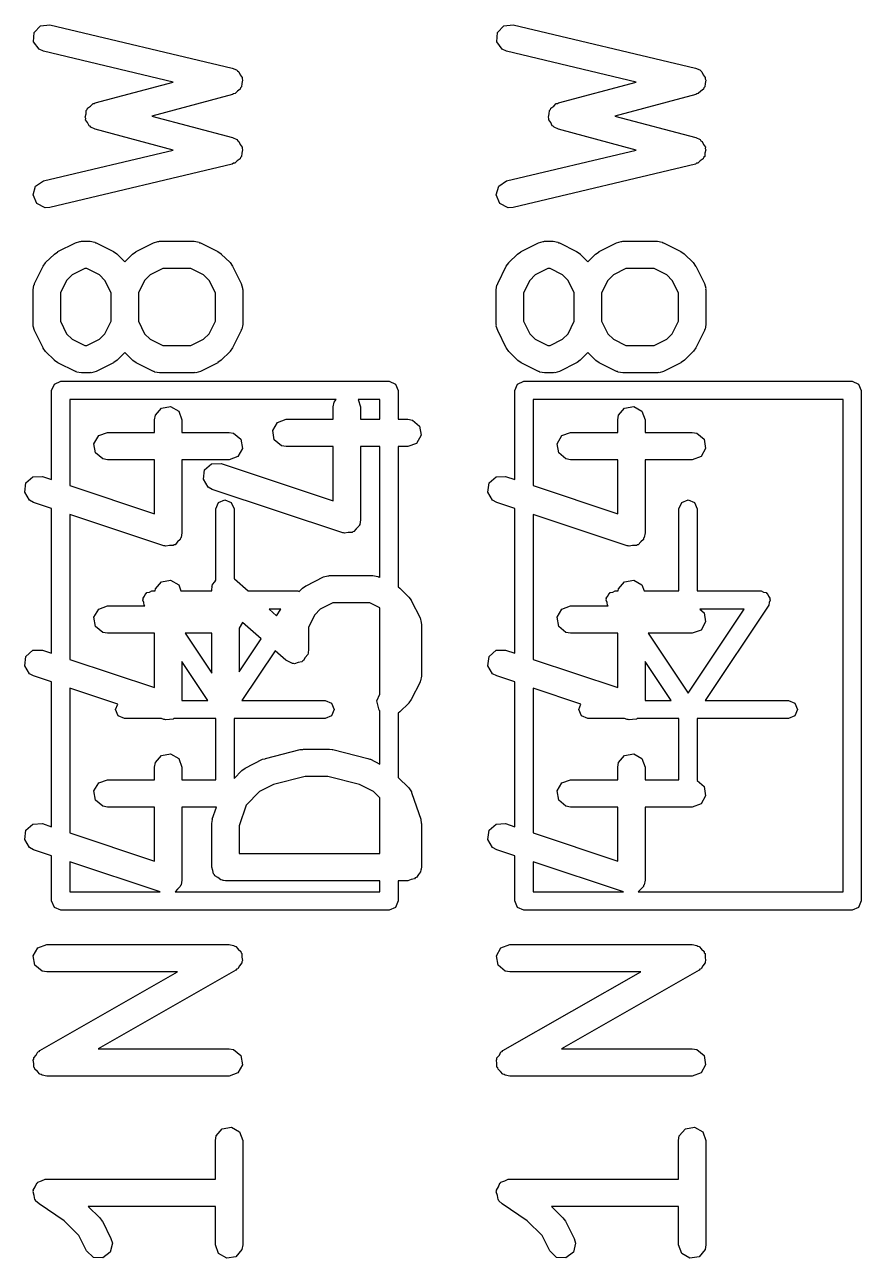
# Model space of a CAD drawing. Extents: x 43 to 269, y -130 to -26.
# Drawn here: x 156.13 to 160.72, y -109.28 to -102.51 of the extents above; entities that cross this region are included whole.
import ezdxf

# ---------------------------------------------------------------- set-up
doc = ezdxf.new("R2010")
doc.units = 0
doc.layers.add('BLACK', color=7, linetype='CONTINUOUS')

msp = doc.modelspace()

# ---------------------------------------------------------------- linework, layer by layer
at = {"layer": 'BLACK', "linetype": 'CONTINUOUS'}
for p, q in [((156.177, -102.606), (156.18, -102.555)), ((156.18, -102.555), (156.215, -102.518)), ((156.215, -102.518), (156.266, -102.512)), ((156.266, -102.512), (157.266, -102.75)), ((158.717, -102.606), (158.72, -102.555)), ((158.72, -102.555), (158.755, -102.518)), ((158.755, -102.518), (158.806, -102.512)), ((158.806, -102.512), (159.806, -102.75)), ((156.207, -102.647), (156.177, -102.606)), ((158.747, -102.647), (158.717, -102.606)), ((156.231, -102.658), (156.207, -102.647)), ((156.942, -102.827), (156.231, -102.658)), ((158.771, -102.658), (158.747, -102.647)), ((159.482, -102.827), (158.771, -102.658)), ((157.266, -102.75), (157.29, -102.76)), ((157.29, -102.76), (157.295, -102.766)), ((157.295, -102.766), (157.302, -102.77)), ((157.302, -102.77), (157.309, -102.787)), ((159.806, -102.75), (159.83, -102.76)), ((159.83, -102.76), (159.835, -102.766)), ((159.835, -102.766), (159.842, -102.77)), ((159.842, -102.77), (159.849, -102.787)), ((156.515, -102.941), (156.942, -102.827)), ((157.309, -102.787), (157.32, -102.801)), ((157.319, -102.834), (157.317, -102.853)), ((157.323, -102.816), (157.319, -102.834)), ((157.32, -102.801), (157.32, -102.809)), ((157.32, -102.809), (157.323, -102.816)), ((159.055, -102.941), (159.482, -102.827)), ((159.849, -102.787), (159.86, -102.801)), ((159.859, -102.834), (159.857, -102.853)), ((159.863, -102.816), (159.859, -102.834)), ((159.86, -102.801), (159.86, -102.809)), ((159.86, -102.809), (159.863, -102.816)), ((157.268, -102.895), (156.825, -103.013)), ((157.274, -102.891), (157.268, -102.895)), ((157.282, -102.89), (157.274, -102.891)), ((157.295, -102.876), (157.282, -102.89)), ((157.31, -102.866), (157.295, -102.876)), ((157.312, -102.858), (157.31, -102.866)), ((157.317, -102.853), (157.312, -102.858)), ((159.808, -102.895), (159.365, -103.013)), ((159.814, -102.891), (159.808, -102.895)), ((159.822, -102.89), (159.814, -102.891)), ((159.835, -102.876), (159.822, -102.89)), ((159.85, -102.866), (159.835, -102.876)), ((159.852, -102.858), (159.85, -102.866)), ((159.857, -102.853), (159.852, -102.858)), ((156.466, -102.982), (156.471, -102.977)), ((156.471, -102.977), (156.473, -102.97)), ((156.473, -102.97), (156.489, -102.959)), ((156.489, -102.959), (156.503, -102.945)), ((156.503, -102.945), (156.509, -102.945)), ((156.509, -102.945), (156.515, -102.941)), ((159.006, -102.982), (159.011, -102.977)), ((159.011, -102.977), (159.013, -102.97)), ((159.013, -102.97), (159.029, -102.959)), ((159.029, -102.959), (159.043, -102.945)), ((159.043, -102.945), (159.049, -102.945)), ((159.049, -102.945), (159.055, -102.941)), ((156.46, -103.02), (156.465, -103.001)), ((156.463, -103.026), (156.46, -103.02)), ((156.462, -103.033), (156.463, -103.026)), ((156.473, -103.049), (156.462, -103.033)), ((156.465, -103.001), (156.466, -102.982)), ((156.825, -103.013), (157.268, -103.131)), ((159, -103.02), (159.005, -103.001)), ((159.003, -103.026), (159, -103.02)), ((159.002, -103.033), (159.003, -103.026)), ((159.013, -103.049), (159.002, -103.033)), ((159.005, -103.001), (159.006, -102.982)), ((159.365, -103.013), (159.808, -103.131)), ((156.481, -103.066), (156.473, -103.049)), ((156.487, -103.069), (156.481, -103.066)), ((156.491, -103.075), (156.487, -103.069)), ((156.515, -103.086), (156.491, -103.075)), ((156.942, -103.2), (156.515, -103.086)), ((159.021, -103.066), (159.013, -103.049)), ((159.027, -103.069), (159.021, -103.066)), ((159.031, -103.075), (159.027, -103.069)), ((159.055, -103.086), (159.031, -103.075)), ((159.482, -103.2), (159.055, -103.086)), ((157.268, -103.131), (157.292, -103.142)), ((157.292, -103.142), (157.296, -103.149)), ((157.296, -103.149), (157.303, -103.152)), ((157.303, -103.152), (157.31, -103.169)), ((157.31, -103.169), (157.321, -103.184)), ((159.808, -103.131), (159.832, -103.142)), ((159.832, -103.142), (159.836, -103.149)), ((159.836, -103.149), (159.843, -103.152)), ((159.843, -103.152), (159.85, -103.169)), ((159.85, -103.169), (159.861, -103.184)), ((156.231, -103.369), (156.942, -103.2)), ((157.309, -103.248), (157.293, -103.259)), ((157.311, -103.241), (157.309, -103.248)), ((157.317, -103.235), (157.311, -103.241)), ((157.318, -103.217), (157.317, -103.235)), ((157.323, -103.199), (157.318, -103.217)), ((157.321, -103.184), (157.32, -103.192)), ((157.32, -103.192), (157.323, -103.199)), ((158.771, -103.369), (159.482, -103.2)), ((159.849, -103.248), (159.833, -103.259)), ((159.851, -103.241), (159.849, -103.248)), ((159.857, -103.235), (159.851, -103.241)), ((159.858, -103.217), (159.857, -103.235)), ((159.863, -103.199), (159.858, -103.217)), ((159.861, -103.184), (159.86, -103.192)), ((159.86, -103.192), (159.863, -103.199)), ((157.266, -103.277), (156.266, -103.515)), ((157.273, -103.272), (157.266, -103.277)), ((157.28, -103.272), (157.273, -103.272)), ((157.293, -103.259), (157.28, -103.272)), ((159.806, -103.277), (158.806, -103.515)), ((159.813, -103.272), (159.806, -103.277)), ((159.82, -103.272), (159.813, -103.272)), ((159.833, -103.259), (159.82, -103.272)), ((156.188, -103.397), (156.231, -103.369)), ((158.728, -103.397), (158.771, -103.369)), ((156.174, -103.446), (156.188, -103.397)), ((156.194, -103.493), (156.174, -103.446)), ((158.714, -103.446), (158.728, -103.397)), ((158.734, -103.493), (158.714, -103.446)), ((156.24, -103.516), (156.194, -103.493)), ((156.266, -103.515), (156.24, -103.516)), ((158.78, -103.516), (158.734, -103.493)), ((158.806, -103.515), (158.78, -103.516)), ((156.31, -103.756), (156.406, -103.708)), ((156.406, -103.708), (156.431, -103.701)), ((156.431, -103.701), (156.435, -103.702)), ((156.435, -103.702), (156.439, -103.7)), ((156.439, -103.7), (156.487, -103.7)), ((156.487, -103.7), (156.512, -103.705)), ((156.512, -103.705), (156.516, -103.708)), ((156.516, -103.708), (156.52, -103.708)), ((156.52, -103.708), (156.615, -103.756)), ((156.739, -103.756), (156.834, -103.708)), ((156.834, -103.708), (156.859, -103.701)), ((156.859, -103.701), (156.863, -103.702)), ((156.863, -103.702), (156.868, -103.7)), ((156.868, -103.7), (157.058, -103.7)), ((157.058, -103.7), (157.084, -103.705)), ((157.084, -103.705), (157.087, -103.708)), ((157.087, -103.708), (157.092, -103.708)), ((157.092, -103.708), (157.187, -103.756)), ((158.85, -103.756), (158.946, -103.708)), ((158.946, -103.708), (158.971, -103.701)), ((158.971, -103.701), (158.975, -103.702)), ((158.975, -103.702), (158.979, -103.7)), ((158.979, -103.7), (159.027, -103.7)), ((159.027, -103.7), (159.052, -103.705)), ((159.052, -103.705), (159.056, -103.708)), ((159.056, -103.708), (159.06, -103.708)), ((159.06, -103.708), (159.155, -103.756)), ((159.279, -103.756), (159.374, -103.708)), ((159.374, -103.708), (159.399, -103.701)), ((159.399, -103.701), (159.403, -103.702)), ((159.403, -103.702), (159.408, -103.7)), ((159.408, -103.7), (159.598, -103.7)), ((159.598, -103.7), (159.624, -103.705)), ((159.624, -103.705), (159.627, -103.708)), ((159.627, -103.708), (159.632, -103.708)), ((159.632, -103.708), (159.727, -103.756)), ((156.243, -103.817), (156.291, -103.77)), ((156.291, -103.77), (156.309, -103.757)), ((156.309, -103.757), (156.31, -103.756)), ((156.615, -103.756), (156.634, -103.769)), ((156.634, -103.769), (156.635, -103.77)), ((156.635, -103.77), (156.677, -103.812)), ((156.677, -103.812), (156.719, -103.77)), ((156.719, -103.77), (156.738, -103.757)), ((156.738, -103.757), (156.739, -103.756)), ((157.187, -103.756), (157.205, -103.769)), ((157.205, -103.769), (157.206, -103.77)), ((157.206, -103.77), (157.254, -103.817)), ((158.783, -103.817), (158.831, -103.77)), ((158.831, -103.77), (158.849, -103.757)), ((158.849, -103.757), (158.85, -103.756)), ((159.155, -103.756), (159.174, -103.769)), ((159.174, -103.769), (159.175, -103.77)), ((159.175, -103.77), (159.217, -103.812)), ((159.217, -103.812), (159.259, -103.77)), ((159.259, -103.77), (159.278, -103.757)), ((159.278, -103.757), (159.279, -103.756)), ((159.727, -103.756), (159.745, -103.769)), ((159.745, -103.769), (159.746, -103.77)), ((159.746, -103.77), (159.794, -103.817)), ((156.182, -103.932), (156.229, -103.837)), ((156.229, -103.837), (156.243, -103.819)), ((156.243, -103.819), (156.243, -103.817)), ((156.457, -103.85), (156.388, -103.884)), ((156.469, -103.85), (156.457, -103.85)), ((156.538, -103.884), (156.469, -103.85)), ((156.885, -103.85), (156.817, -103.884)), ((157.04, -103.85), (156.885, -103.85)), ((157.109, -103.884), (157.04, -103.85)), ((157.254, -103.817), (157.267, -103.836)), ((157.267, -103.836), (157.268, -103.837)), ((157.268, -103.837), (157.316, -103.932)), ((158.722, -103.932), (158.769, -103.837)), ((158.769, -103.837), (158.783, -103.819)), ((158.783, -103.819), (158.783, -103.817)), ((158.997, -103.85), (158.928, -103.884)), ((159.009, -103.85), (158.997, -103.85)), ((159.078, -103.884), (159.009, -103.85)), ((159.425, -103.85), (159.357, -103.884)), ((159.58, -103.85), (159.425, -103.85)), ((159.649, -103.884), (159.58, -103.85)), ((159.794, -103.817), (159.807, -103.836)), ((159.807, -103.836), (159.808, -103.837)), ((159.808, -103.837), (159.856, -103.932)), ((156.358, -103.915), (156.324, -103.983)), ((156.388, -103.884), (156.358, -103.915)), ((156.568, -103.915), (156.538, -103.884)), ((156.602, -103.983), (156.568, -103.915)), ((156.786, -103.915), (156.752, -103.983)), ((156.817, -103.884), (156.786, -103.915)), ((157.139, -103.915), (157.109, -103.884)), ((157.174, -103.983), (157.139, -103.915)), ((158.898, -103.915), (158.864, -103.983)), ((158.928, -103.884), (158.898, -103.915)), ((159.108, -103.915), (159.078, -103.884)), ((159.142, -103.983), (159.108, -103.915)), ((159.326, -103.915), (159.292, -103.983)), ((159.357, -103.884), (159.326, -103.915)), ((159.679, -103.915), (159.649, -103.884)), ((159.714, -103.983), (159.679, -103.915)), ((156.174, -103.966), (156.178, -103.94)), ((156.174, -104.156), (156.174, -103.966)), ((156.178, -103.94), (156.181, -103.937)), ((156.181, -103.937), (156.182, -103.932)), ((156.324, -103.983), (156.324, -104.138)), ((156.602, -104.138), (156.602, -103.983)), ((156.752, -103.983), (156.752, -104.138)), ((157.174, -104.138), (157.174, -103.983)), ((157.316, -103.932), (157.323, -103.957)), ((157.323, -103.957), (157.322, -103.961)), ((157.322, -103.961), (157.324, -103.966)), ((157.324, -103.966), (157.324, -104.156)), ((158.714, -103.966), (158.718, -103.94)), ((158.714, -104.156), (158.714, -103.966)), ((158.718, -103.94), (158.721, -103.937)), ((158.721, -103.937), (158.722, -103.932)), ((158.864, -103.983), (158.864, -104.138)), ((159.142, -104.138), (159.142, -103.983)), ((159.292, -103.983), (159.292, -104.138)), ((159.714, -104.138), (159.714, -103.983)), ((159.856, -103.932), (159.863, -103.957)), ((159.863, -103.957), (159.862, -103.961)), ((159.862, -103.961), (159.864, -103.966)), ((159.864, -103.966), (159.864, -104.156)), ((156.175, -104.16), (156.174, -104.156)), ((156.174, -104.165), (156.175, -104.16)), ((156.182, -104.19), (156.174, -104.165)), ((156.229, -104.285), (156.182, -104.19)), ((156.324, -104.138), (156.358, -104.207)), ((156.568, -104.207), (156.602, -104.138)), ((156.752, -104.138), (156.786, -104.207)), ((157.139, -104.207), (157.174, -104.138)), ((157.316, -104.19), (157.268, -104.285)), ((157.319, -104.182), (157.316, -104.185)), ((157.316, -104.185), (157.316, -104.19)), ((157.324, -104.156), (157.319, -104.182)), ((158.715, -104.16), (158.714, -104.156)), ((158.714, -104.165), (158.715, -104.16)), ((158.722, -104.19), (158.714, -104.165)), ((158.769, -104.285), (158.722, -104.19)), ((158.864, -104.138), (158.898, -104.207)), ((159.108, -104.207), (159.142, -104.138)), ((159.292, -104.138), (159.326, -104.207)), ((159.679, -104.207), (159.714, -104.138)), ((159.856, -104.19), (159.808, -104.285)), ((159.859, -104.182), (159.856, -104.185)), ((159.856, -104.185), (159.856, -104.19)), ((159.864, -104.156), (159.859, -104.182)), ((156.358, -104.207), (156.388, -104.237)), ((156.388, -104.237), (156.457, -104.272)), ((156.469, -104.272), (156.538, -104.237)), ((156.538, -104.237), (156.568, -104.207)), ((156.786, -104.207), (156.817, -104.237)), ((156.817, -104.237), (156.885, -104.272)), ((157.04, -104.272), (157.109, -104.237)), ((157.109, -104.237), (157.139, -104.207)), ((158.898, -104.207), (158.928, -104.237)), ((158.928, -104.237), (158.997, -104.272)), ((159.009, -104.272), (159.078, -104.237)), ((159.078, -104.237), (159.108, -104.207)), ((159.326, -104.207), (159.357, -104.237)), ((159.357, -104.237), (159.425, -104.272)), ((159.58, -104.272), (159.649, -104.237)), ((159.649, -104.237), (159.679, -104.207)), ((156.23, -104.286), (156.229, -104.285)), ((156.243, -104.304), (156.23, -104.286)), ((156.291, -104.352), (156.243, -104.304)), ((156.457, -104.272), (156.469, -104.272)), ((156.677, -104.31), (156.635, -104.352)), ((156.719, -104.352), (156.677, -104.31)), ((156.885, -104.272), (157.04, -104.272)), ((157.254, -104.304), (157.206, -104.352)), ((157.255, -104.303), (157.254, -104.304)), ((157.268, -104.285), (157.255, -104.303)), ((158.77, -104.286), (158.769, -104.285)), ((158.783, -104.304), (158.77, -104.286)), ((158.831, -104.352), (158.783, -104.304)), ((158.997, -104.272), (159.009, -104.272)), ((159.217, -104.31), (159.175, -104.352)), ((159.259, -104.352), (159.217, -104.31)), ((159.425, -104.272), (159.58, -104.272)), ((159.794, -104.304), (159.746, -104.352)), ((159.795, -104.303), (159.794, -104.304)), ((159.808, -104.285), (159.795, -104.303)), ((156.292, -104.353), (156.291, -104.352)), ((156.31, -104.366), (156.292, -104.353)), ((156.406, -104.414), (156.31, -104.366)), ((156.615, -104.366), (156.52, -104.414)), ((156.617, -104.365), (156.615, -104.366)), ((156.635, -104.352), (156.617, -104.365)), ((156.721, -104.353), (156.719, -104.352)), ((156.739, -104.366), (156.721, -104.353)), ((156.834, -104.414), (156.739, -104.366)), ((157.187, -104.366), (157.092, -104.414)), ((157.188, -104.365), (157.187, -104.366)), ((157.206, -104.352), (157.188, -104.365)), ((158.832, -104.353), (158.831, -104.352)), ((158.85, -104.366), (158.832, -104.353)), ((158.946, -104.414), (158.85, -104.366)), ((159.155, -104.366), (159.06, -104.414)), ((159.157, -104.365), (159.155, -104.366)), ((159.175, -104.352), (159.157, -104.365)), ((159.261, -104.353), (159.259, -104.352)), ((159.279, -104.366), (159.261, -104.353)), ((159.374, -104.414), (159.279, -104.366)), ((159.727, -104.366), (159.632, -104.414)), ((159.728, -104.365), (159.727, -104.366)), ((159.746, -104.352), (159.728, -104.365)), ((156.41, -104.414), (156.406, -104.414)), ((156.413, -104.417), (156.41, -104.414)), ((156.439, -104.422), (156.413, -104.417)), ((156.487, -104.422), (156.439, -104.422)), ((156.491, -104.42), (156.487, -104.422)), ((156.495, -104.421), (156.491, -104.42)), ((156.52, -104.414), (156.495, -104.421)), ((156.839, -104.414), (156.834, -104.414)), ((156.842, -104.417), (156.839, -104.414)), ((156.868, -104.422), (156.842, -104.417)), ((157.058, -104.422), (156.868, -104.422)), ((157.062, -104.42), (157.058, -104.422)), ((157.067, -104.421), (157.062, -104.42)), ((157.092, -104.414), (157.067, -104.421)), ((158.95, -104.414), (158.946, -104.414)), ((158.953, -104.417), (158.95, -104.414)), ((158.979, -104.422), (158.953, -104.417)), ((159.027, -104.422), (158.979, -104.422)), ((159.031, -104.42), (159.027, -104.422)), ((159.035, -104.421), (159.031, -104.42)), ((159.06, -104.414), (159.035, -104.421)), ((159.379, -104.414), (159.374, -104.414)), ((159.382, -104.417), (159.379, -104.414)), ((159.408, -104.422), (159.382, -104.417)), ((159.598, -104.422), (159.408, -104.422)), ((159.602, -104.42), (159.598, -104.422)), ((159.607, -104.421), (159.602, -104.42)), ((159.632, -104.414), (159.607, -104.421)), ((156.276, -104.518), (156.291, -104.483)), ((156.276, -105.007), (156.276, -104.518)), ((156.291, -104.483), (156.326, -104.468)), ((156.326, -104.468), (158.126, -104.468)), ((158.126, -104.468), (158.161, -104.483)), ((158.161, -104.483), (158.176, -104.518)), ((158.176, -104.518), (158.176, -104.676)), ((158.816, -104.518), (158.831, -104.483)), ((158.816, -105.007), (158.816, -104.518)), ((158.831, -104.483), (158.866, -104.468)), ((158.866, -104.468), (160.666, -104.468)), ((160.666, -104.468), (160.701, -104.483)), ((160.701, -104.483), (160.716, -104.518)), ((160.716, -104.518), (160.716, -107.318)), ((156.376, -104.568), (156.376, -105.04)), ((157.837, -104.568), (156.376, -104.568)), ((157.82, -104.608), (157.825, -104.583)), ((157.825, -104.583), (157.837, -104.568)), ((157.956, -104.568), (157.97, -104.608)), ((158.076, -104.568), (157.956, -104.568)), ((158.076, -104.676), (158.076, -104.568)), ((158.916, -104.568), (158.916, -105.04)), ((160.616, -104.568), (158.916, -104.568)), ((160.616, -107.268), (160.616, -104.568)), ((156.84, -104.68), (156.845, -104.654)), ((156.845, -104.654), (156.878, -104.615)), ((156.878, -104.615), (156.928, -104.606)), ((156.928, -104.606), (156.973, -104.632)), ((156.973, -104.632), (156.99, -104.68)), ((157.82, -104.676), (157.82, -104.608)), ((157.97, -104.608), (157.97, -104.676)), ((159.38, -104.68), (159.385, -104.654)), ((159.385, -104.654), (159.418, -104.615)), ((159.418, -104.615), (159.468, -104.606)), ((159.468, -104.606), (159.513, -104.632)), ((159.513, -104.632), (159.53, -104.68)), ((156.84, -104.748), (156.84, -104.68)), ((156.99, -104.68), (156.99, -104.748)), ((157.488, -104.738), (157.514, -104.694)), ((157.514, -104.694), (157.562, -104.676)), ((157.562, -104.676), (157.82, -104.676)), ((157.97, -104.676), (158.076, -104.676)), ((158.176, -104.676), (158.229, -104.676)), ((158.229, -104.676), (158.254, -104.681)), ((158.254, -104.681), (158.294, -104.714)), ((158.294, -104.714), (158.302, -104.764)), ((159.38, -104.748), (159.38, -104.68)), ((159.53, -104.68), (159.53, -104.748)), ((156.508, -104.81), (156.534, -104.765)), ((156.534, -104.765), (156.582, -104.748)), ((156.582, -104.748), (156.84, -104.748)), ((156.99, -104.748), (157.249, -104.748)), ((157.249, -104.748), (157.274, -104.752)), ((157.274, -104.752), (157.314, -104.785)), ((157.314, -104.785), (157.322, -104.836)), ((157.497, -104.789), (157.488, -104.738)), ((157.536, -104.822), (157.497, -104.789)), ((158.302, -104.764), (158.277, -104.809)), ((159.048, -104.81), (159.074, -104.765)), ((159.074, -104.765), (159.122, -104.748)), ((159.122, -104.748), (159.38, -104.748)), ((159.53, -104.748), (159.789, -104.748)), ((159.789, -104.748), (159.814, -104.752)), ((159.814, -104.752), (159.854, -104.785)), ((159.854, -104.785), (159.862, -104.836)), ((156.517, -104.86), (156.508, -104.81)), ((156.556, -104.893), (156.517, -104.86)), ((157.322, -104.836), (157.297, -104.88)), ((157.562, -104.826), (157.536, -104.822)), ((157.82, -104.826), (157.562, -104.826)), ((157.82, -105.123), (157.82, -104.826)), ((158.076, -104.826), (157.97, -104.826)), ((157.97, -104.826), (157.97, -105.228)), ((158.076, -105.544), (158.076, -104.826)), ((158.229, -104.826), (158.176, -104.826)), ((158.176, -104.826), (158.176, -105.596)), ((158.277, -104.809), (158.229, -104.826)), ((159.057, -104.86), (159.048, -104.81)), ((159.096, -104.893), (159.057, -104.86)), ((159.862, -104.836), (159.837, -104.88)), ((156.582, -104.898), (156.556, -104.893)), ((156.84, -104.898), (156.582, -104.898)), ((156.84, -105.195), (156.84, -104.898)), ((157.249, -104.898), (156.99, -104.898)), ((156.99, -104.898), (156.99, -105.299)), ((157.115, -104.954), (157.153, -104.92)), ((157.153, -104.92), (157.205, -104.918)), ((157.205, -104.918), (157.82, -105.123)), ((157.297, -104.88), (157.249, -104.898)), ((159.122, -104.898), (159.096, -104.893)), ((159.38, -104.898), (159.122, -104.898)), ((159.38, -105.195), (159.38, -104.898)), ((159.789, -104.898), (159.53, -104.898)), ((159.53, -104.898), (159.53, -105.299)), ((159.837, -104.88), (159.789, -104.898)), ((156.135, -105.025), (156.173, -104.991)), ((156.173, -104.991), (156.225, -104.99)), ((156.225, -104.99), (156.276, -105.007)), ((157.108, -105.004), (157.115, -104.954)), ((157.134, -105.048), (157.108, -105.004)), ((158.675, -105.025), (158.713, -104.991)), ((158.713, -104.991), (158.765, -104.99)), ((158.765, -104.99), (158.816, -105.007)), ((156.128, -105.076), (156.135, -105.025)), ((156.376, -105.04), (156.84, -105.195)), ((157.157, -105.061), (157.134, -105.048)), ((157.872, -105.299), (157.157, -105.061)), ((158.668, -105.076), (158.675, -105.025)), ((158.916, -105.04), (159.38, -105.195)), ((156.154, -105.12), (156.128, -105.076)), ((156.177, -105.132), (156.154, -105.12)), ((156.276, -105.165), (156.177, -105.132)), ((157.176, -105.168), (157.191, -105.133)), ((157.191, -105.133), (157.226, -105.118)), ((157.226, -105.118), (157.261, -105.133)), ((157.261, -105.133), (157.276, -105.168)), ((158.694, -105.12), (158.668, -105.076)), ((158.717, -105.132), (158.694, -105.12)), ((158.816, -105.165), (158.717, -105.132)), ((159.716, -105.168), (159.731, -105.133)), ((159.731, -105.133), (159.766, -105.118)), ((159.766, -105.118), (159.801, -105.133)), ((159.801, -105.133), (159.816, -105.168)), ((156.276, -105.959), (156.276, -105.165)), ((156.892, -105.37), (156.376, -105.198)), ((156.376, -105.198), (156.376, -105.993)), ((157.176, -105.559), (157.176, -105.168)), ((157.276, -105.168), (157.276, -105.551)), ((158.816, -105.959), (158.816, -105.165)), ((159.432, -105.37), (158.916, -105.198)), ((158.916, -105.198), (158.916, -105.993)), ((159.716, -105.618), (159.716, -105.168)), ((159.816, -105.168), (159.816, -105.618)), ((157.946, -105.277), (157.933, -105.292)), ((157.961, -105.263), (157.946, -105.277)), ((157.962, -105.258), (157.961, -105.263)), ((157.966, -105.253), (157.962, -105.258)), ((157.97, -105.228), (157.966, -105.253)), ((156.981, -105.335), (156.966, -105.348)), ((156.982, -105.329), (156.981, -105.335)), ((156.986, -105.325), (156.982, -105.329)), ((156.99, -105.299), (156.986, -105.325)), ((157.877, -105.299), (157.872, -105.299)), ((157.882, -105.301), (157.877, -105.299)), ((157.902, -105.298), (157.882, -105.301)), ((157.923, -105.297), (157.902, -105.298)), ((157.927, -105.293), (157.923, -105.297)), ((157.933, -105.292), (157.927, -105.293)), ((159.521, -105.335), (159.506, -105.348)), ((159.522, -105.329), (159.521, -105.335)), ((159.526, -105.325), (159.522, -105.329)), ((159.53, -105.299), (159.526, -105.325)), ((156.897, -105.37), (156.892, -105.37)), ((156.902, -105.373), (156.897, -105.37)), ((156.922, -105.369), (156.902, -105.373)), ((156.943, -105.369), (156.922, -105.369)), ((156.947, -105.365), (156.943, -105.369)), ((156.953, -105.364), (156.947, -105.365)), ((156.966, -105.348), (156.953, -105.364)), ((159.437, -105.37), (159.432, -105.37)), ((159.442, -105.373), (159.437, -105.37)), ((159.462, -105.369), (159.442, -105.373)), ((159.483, -105.369), (159.462, -105.369)), ((159.487, -105.365), (159.483, -105.369)), ((159.493, -105.364), (159.487, -105.365)), ((159.506, -105.348), (159.493, -105.364)), ((157.671, -105.589), (157.767, -105.541)), ((157.767, -105.541), (157.791, -105.534)), ((157.791, -105.534), (157.796, -105.535)), ((157.796, -105.535), (157.8, -105.533)), ((157.8, -105.533), (158.038, -105.533)), ((158.038, -105.533), (158.064, -105.538)), ((158.064, -105.538), (158.067, -105.541)), ((158.067, -105.541), (158.072, -105.541)), ((158.072, -105.541), (158.076, -105.544)), ((156.843, -105.618), (156.845, -105.607)), ((156.845, -105.607), (156.878, -105.567)), ((156.878, -105.567), (156.928, -105.558)), ((156.928, -105.558), (156.973, -105.584)), ((156.973, -105.584), (156.985, -105.618)), ((157.154, -105.608), (157.156, -105.597)), ((157.154, -105.618), (157.154, -105.608)), ((157.155, -105.594), (157.157, -105.591)), ((157.156, -105.597), (157.155, -105.594)), ((157.157, -105.591), (157.158, -105.583)), ((157.158, -105.583), (157.171, -105.567)), ((157.171, -105.567), (157.176, -105.559)), ((157.276, -105.551), (157.278, -105.552)), ((157.278, -105.552), (157.353, -105.618)), ((157.634, -105.621), (157.652, -105.603)), ((157.652, -105.603), (157.67, -105.59)), ((157.67, -105.59), (157.671, -105.589)), ((158.176, -105.596), (158.185, -105.602)), ((158.185, -105.602), (158.186, -105.603)), ((158.186, -105.603), (158.234, -105.651)), ((159.383, -105.618), (159.385, -105.607)), ((159.385, -105.607), (159.418, -105.567)), ((159.418, -105.567), (159.468, -105.558)), ((159.468, -105.558), (159.513, -105.584)), ((159.513, -105.584), (159.525, -105.618)), ((156.776, -105.668), (156.778, -105.663)), ((156.782, -105.681), (156.776, -105.668)), ((156.777, -105.658), (156.785, -105.646)), ((156.778, -105.663), (156.777, -105.658)), ((156.784, -105.696), (156.782, -105.681)), ((156.785, -105.646), (156.791, -105.633)), ((156.791, -105.633), (156.795, -105.631)), ((156.795, -105.631), (156.798, -105.626)), ((156.798, -105.626), (156.813, -105.624)), ((156.813, -105.624), (156.826, -105.618)), ((156.826, -105.618), (156.843, -105.618)), ((156.985, -105.618), (157.154, -105.618)), ((157.353, -105.618), (157.626, -105.618)), ((157.626, -105.618), (157.634, -105.621)), ((157.818, -105.683), (157.749, -105.718)), ((158.02, -105.683), (157.818, -105.683)), ((158.076, -105.711), (158.02, -105.683)), ((158.234, -105.651), (158.247, -105.669)), ((158.247, -105.669), (158.248, -105.67)), ((158.248, -105.67), (158.296, -105.765)), ((159.316, -105.668), (159.318, -105.663)), ((159.322, -105.681), (159.316, -105.668)), ((159.317, -105.658), (159.325, -105.646)), ((159.318, -105.663), (159.317, -105.658)), ((159.324, -105.696), (159.322, -105.681)), ((159.325, -105.646), (159.331, -105.633)), ((159.331, -105.633), (159.335, -105.631)), ((159.335, -105.631), (159.338, -105.626)), ((159.338, -105.626), (159.353, -105.624)), ((159.353, -105.624), (159.366, -105.618)), ((159.366, -105.618), (159.383, -105.618)), ((159.525, -105.618), (159.716, -105.618)), ((159.816, -105.618), (160.166, -105.618)), ((160.166, -105.618), (160.179, -105.624)), ((160.179, -105.624), (160.194, -105.626)), ((160.194, -105.626), (160.197, -105.631)), ((160.197, -105.631), (160.201, -105.633)), ((160.201, -105.633), (160.207, -105.646)), ((160.207, -105.646), (160.215, -105.658)), ((160.21, -105.681), (160.208, -105.696)), ((160.216, -105.668), (160.21, -105.681)), ((160.215, -105.658), (160.214, -105.663)), ((160.214, -105.663), (160.216, -105.668)), ((156.508, -105.762), (156.534, -105.718)), ((156.534, -105.718), (156.582, -105.7)), ((156.582, -105.7), (156.787, -105.7)), ((156.787, -105.7), (156.784, -105.696)), ((157.468, -105.718), (157.509, -105.754)), ((157.533, -105.718), (157.468, -105.718)), ((157.509, -105.754), (157.533, -105.718)), ((157.719, -105.748), (157.685, -105.817)), ((157.749, -105.718), (157.719, -105.748)), ((158.076, -106.184), (158.076, -105.711)), ((159.048, -105.762), (159.074, -105.718)), ((159.074, -105.718), (159.122, -105.7)), ((159.122, -105.7), (159.327, -105.7)), ((159.327, -105.7), (159.324, -105.696)), ((159.766, -106.178), (160.073, -105.718)), ((159.83, -105.718), (159.854, -105.738)), ((160.073, -105.718), (159.83, -105.718)), ((159.854, -105.738), (159.862, -105.788)), ((160.208, -105.696), (159.859, -106.218)), ((156.517, -105.813), (156.508, -105.762)), ((156.556, -105.846), (156.517, -105.813)), ((157.322, -105.79), (157.304, -105.821)), ((157.425, -105.88), (157.322, -105.79)), ((157.685, -105.817), (157.685, -105.942)), ((158.296, -105.765), (158.303, -105.79)), ((158.303, -105.79), (158.302, -105.795)), ((158.302, -105.795), (158.304, -105.799)), ((158.304, -105.799), (158.304, -106.085)), ((159.057, -105.813), (159.048, -105.762)), ((159.096, -105.846), (159.057, -105.813)), ((159.862, -105.788), (159.837, -105.833)), ((156.582, -105.85), (156.556, -105.846)), ((156.84, -105.85), (156.582, -105.85)), ((156.84, -106.147), (156.84, -105.85)), ((157.008, -105.85), (157.154, -106.069)), ((157.154, -105.85), (157.008, -105.85)), ((157.154, -106.069), (157.154, -105.85)), ((157.304, -105.821), (157.304, -106.061)), ((157.304, -106.061), (157.425, -105.88)), ((159.122, -105.85), (159.096, -105.846)), ((159.38, -105.85), (159.122, -105.85)), ((159.38, -106.147), (159.38, -105.85)), ((159.789, -105.85), (159.548, -105.85)), ((159.548, -105.85), (159.766, -106.178)), ((159.837, -105.833), (159.789, -105.85)), ((156.135, -105.978), (156.173, -105.943)), ((156.173, -105.943), (156.225, -105.942)), ((156.225, -105.942), (156.276, -105.959)), ((157.501, -105.946), (157.319, -106.218)), ((157.56, -105.998), (157.501, -105.946)), ((157.685, -105.942), (157.683, -105.953)), ((157.683, -105.953), (157.683, -105.956)), ((158.675, -105.978), (158.713, -105.943)), ((158.713, -105.943), (158.765, -105.942)), ((158.765, -105.942), (158.816, -105.959)), ((156.128, -106.028), (156.135, -105.978)), ((156.376, -105.993), (156.84, -106.147)), ((157.133, -106.218), (156.99, -106.005)), ((156.99, -106.005), (156.99, -106.218)), ((157.579, -106.006), (157.56, -105.998)), ((157.597, -106.016), (157.579, -106.006)), ((157.602, -106.015), (157.597, -106.016)), ((157.608, -106.017), (157.602, -106.015)), ((157.627, -106.01), (157.608, -106.017)), ((157.647, -106.007), (157.627, -106.01)), ((157.651, -106.002), (157.647, -106.007)), ((157.657, -106), (157.651, -106.002)), ((157.667, -105.983), (157.657, -106)), ((157.68, -105.967), (157.667, -105.983)), ((157.682, -105.959), (157.68, -105.967)), ((157.683, -105.956), (157.682, -105.959)), ((158.668, -106.028), (158.675, -105.978)), ((158.916, -105.993), (159.38, -106.147)), ((159.673, -106.218), (159.53, -106.005)), ((159.53, -106.005), (159.53, -106.218)), ((156.154, -106.072), (156.128, -106.028)), ((156.177, -106.084), (156.154, -106.072)), ((156.276, -106.117), (156.177, -106.084)), ((158.304, -106.085), (158.299, -106.11)), ((158.694, -106.072), (158.668, -106.028)), ((158.717, -106.084), (158.694, -106.072)), ((158.816, -106.117), (158.717, -106.084)), ((156.276, -106.912), (156.276, -106.117)), ((156.638, -106.238), (156.376, -106.151)), ((156.376, -106.151), (156.376, -106.945)), ((158.296, -106.118), (158.248, -106.213)), ((158.299, -106.11), (158.296, -106.114)), ((158.296, -106.114), (158.296, -106.118)), ((158.816, -106.912), (158.816, -106.117)), ((159.178, -106.238), (158.916, -106.151)), ((158.916, -106.151), (158.916, -106.945)), ((156.99, -106.218), (157.133, -106.218)), ((157.319, -106.218), (157.776, -106.218)), ((157.776, -106.218), (157.811, -106.233)), ((158.059, -106.221), (158.076, -106.184)), ((158.072, -106.271), (158.059, -106.221)), ((158.248, -106.213), (158.235, -106.231)), ((159.53, -106.218), (159.673, -106.218)), ((159.859, -106.218), (160.316, -106.218)), ((160.316, -106.218), (160.351, -106.233)), ((156.626, -106.268), (156.638, -106.238)), ((156.641, -106.303), (156.626, -106.268)), ((157.811, -106.233), (157.826, -106.268)), ((157.826, -106.268), (157.811, -106.303)), ((158.076, -106.273), (158.072, -106.271)), ((158.076, -106.567), (158.076, -106.273)), ((158.186, -106.281), (158.176, -106.288)), ((158.176, -106.288), (158.176, -106.64)), ((158.234, -106.233), (158.186, -106.281)), ((158.235, -106.231), (158.234, -106.233)), ((159.166, -106.268), (159.178, -106.238)), ((159.181, -106.303), (159.166, -106.268)), ((160.351, -106.233), (160.366, -106.268)), ((160.366, -106.268), (160.351, -106.303)), ((156.676, -106.318), (156.641, -106.303)), ((156.878, -106.318), (156.676, -106.318)), ((156.892, -106.322), (156.878, -106.318)), ((156.897, -106.322), (156.892, -106.322)), ((156.902, -106.325), (156.897, -106.322)), ((156.922, -106.322), (156.902, -106.325)), ((156.943, -106.321), (156.922, -106.322)), ((156.946, -106.318), (156.943, -106.321)), ((157.176, -106.318), (156.946, -106.318)), ((157.176, -106.653), (157.176, -106.318)), ((157.776, -106.318), (157.276, -106.318)), ((157.276, -106.318), (157.276, -106.646)), ((157.811, -106.303), (157.776, -106.318)), ((159.216, -106.318), (159.181, -106.303)), ((159.418, -106.318), (159.216, -106.318)), ((159.432, -106.322), (159.418, -106.318)), ((159.437, -106.322), (159.432, -106.322)), ((159.442, -106.325), (159.437, -106.322)), ((159.462, -106.322), (159.442, -106.325)), ((159.483, -106.321), (159.462, -106.322)), ((159.486, -106.318), (159.483, -106.321)), ((159.716, -106.318), (159.486, -106.318)), ((159.716, -106.653), (159.716, -106.318)), ((160.316, -106.318), (159.816, -106.318)), ((159.816, -106.318), (159.816, -106.658)), ((160.351, -106.303), (160.316, -106.318)), ((157.449, -106.536), (157.639, -106.488)), ((157.639, -106.488), (157.654, -106.487)), ((157.654, -106.487), (157.657, -106.486)), ((157.657, -106.486), (157.8, -106.486)), ((157.8, -106.486), (157.815, -106.488)), ((157.815, -106.488), (157.818, -106.488)), ((157.818, -106.488), (158.009, -106.536)), ((156.84, -106.585), (156.845, -106.559)), ((156.845, -106.559), (156.878, -106.52)), ((156.878, -106.52), (156.928, -106.511)), ((156.928, -106.511), (156.973, -106.536)), ((156.973, -106.536), (156.99, -106.585)), ((157.338, -106.589), (157.433, -106.541)), ((157.433, -106.541), (157.446, -106.538)), ((157.446, -106.538), (157.449, -106.536)), ((158.009, -106.536), (158.021, -106.541)), ((158.021, -106.541), (158.024, -106.541)), ((158.024, -106.541), (158.076, -106.567)), ((159.38, -106.585), (159.385, -106.559)), ((159.385, -106.559), (159.418, -106.52)), ((159.418, -106.52), (159.468, -106.511)), ((159.468, -106.511), (159.513, -106.536)), ((159.513, -106.536), (159.53, -106.585)), ((156.84, -106.653), (156.84, -106.585)), ((156.99, -106.585), (156.99, -106.653)), ((157.276, -106.646), (157.318, -106.603)), ((157.318, -106.603), (157.337, -106.59)), ((157.337, -106.59), (157.338, -106.589)), ((159.38, -106.653), (159.38, -106.585)), ((159.53, -106.585), (159.53, -106.653)), ((156.508, -106.714), (156.534, -106.67)), ((156.534, -106.67), (156.582, -106.653)), ((156.582, -106.653), (156.84, -106.653)), ((156.99, -106.653), (157.176, -106.653)), ((157.493, -106.679), (157.416, -106.718)), ((157.666, -106.636), (157.493, -106.679)), ((157.791, -106.636), (157.666, -106.636)), ((157.964, -106.679), (157.791, -106.636)), ((158.041, -106.718), (157.964, -106.679)), ((158.176, -106.64), (158.234, -106.698)), ((158.234, -106.698), (158.249, -106.72)), ((159.048, -106.714), (159.074, -106.67)), ((159.074, -106.67), (159.122, -106.653)), ((159.122, -106.653), (159.38, -106.653)), ((159.53, -106.653), (159.716, -106.653)), ((159.816, -106.658), (159.854, -106.69)), ((159.854, -106.69), (159.862, -106.741)), ((156.517, -106.765), (156.508, -106.714)), ((156.556, -106.798), (156.517, -106.765)), ((157.416, -106.718), (157.342, -106.792)), ((158.076, -106.752), (158.041, -106.718)), ((158.076, -107.057), (158.076, -106.752)), ((158.249, -106.72), (158.249, -106.724)), ((158.249, -106.724), (158.252, -106.728)), ((158.252, -106.728), (158.3, -106.87)), ((159.057, -106.765), (159.048, -106.714)), ((159.096, -106.798), (159.057, -106.765)), ((159.862, -106.741), (159.837, -106.785)), ((156.582, -106.803), (156.556, -106.798)), ((156.84, -106.803), (156.582, -106.803)), ((156.84, -107.1), (156.84, -106.803)), ((156.99, -106.803), (156.99, -107.204)), ((157.18, -106.803), (156.99, -106.803)), ((157.157, -106.87), (157.18, -106.803)), ((157.342, -106.792), (157.304, -106.906)), ((159.122, -106.803), (159.096, -106.798)), ((159.38, -106.803), (159.122, -106.803)), ((159.38, -107.1), (159.38, -106.803)), ((159.789, -106.803), (159.53, -106.803)), ((159.53, -106.803), (159.53, -107.204)), ((159.837, -106.785), (159.789, -106.803)), ((156.135, -106.93), (156.173, -106.896)), ((156.173, -106.896), (156.225, -106.894)), ((156.225, -106.894), (156.276, -106.912)), ((157.154, -106.894), (157.158, -106.872)), ((157.154, -107.132), (157.154, -106.894)), ((157.158, -106.872), (157.157, -106.87)), ((158.3, -106.87), (158.303, -106.893)), ((158.303, -106.893), (158.304, -106.894)), ((158.304, -106.894), (158.304, -107.132)), ((158.675, -106.93), (158.713, -106.896)), ((158.713, -106.896), (158.765, -106.894)), ((158.765, -106.894), (158.816, -106.912)), ((156.128, -106.981), (156.135, -106.93)), ((156.376, -106.945), (156.84, -107.1)), ((157.304, -106.906), (157.304, -107.057)), ((158.668, -106.981), (158.675, -106.93)), ((158.916, -106.945), (159.38, -107.1)), ((156.154, -107.024), (156.128, -106.981)), ((156.177, -107.037), (156.154, -107.024)), ((156.276, -107.07), (156.177, -107.037)), ((158.694, -107.024), (158.668, -106.981)), ((158.717, -107.037), (158.694, -107.024)), ((158.816, -107.07), (158.717, -107.037)), ((156.276, -107.318), (156.276, -107.07)), ((156.871, -107.268), (156.376, -107.103)), ((156.376, -107.103), (156.376, -107.268)), ((157.304, -107.057), (158.076, -107.057)), ((158.816, -107.318), (158.816, -107.07)), ((159.411, -107.268), (158.916, -107.103)), ((158.916, -107.103), (158.916, -107.268)), ((157.16, -107.151), (157.154, -107.132)), ((157.164, -107.17), (157.16, -107.151)), ((157.169, -107.174), (157.164, -107.17)), ((158.287, -107.173), (158.277, -107.19)), ((158.299, -107.158), (158.287, -107.173)), ((158.301, -107.148), (158.299, -107.158)), ((158.302, -107.145), (158.301, -107.148)), ((158.304, -107.132), (158.302, -107.142)), ((158.302, -107.142), (158.302, -107.145)), ((156.981, -107.239), (156.966, -107.253)), ((156.982, -107.234), (156.981, -107.239)), ((156.986, -107.229), (156.982, -107.234)), ((156.99, -107.204), (156.986, -107.229)), ((157.171, -107.18), (157.169, -107.174)), ((157.188, -107.19), (157.171, -107.18)), ((157.203, -107.203), (157.188, -107.19)), ((157.213, -107.204), (157.203, -107.203)), ((157.216, -107.206), (157.213, -107.204)), ((157.219, -107.206), (157.216, -107.206)), ((157.229, -107.207), (157.219, -107.206)), ((158.076, -107.207), (157.229, -107.207)), ((158.076, -107.268), (158.076, -107.207)), ((158.229, -107.207), (158.176, -107.207)), ((158.176, -107.207), (158.176, -107.318)), ((158.247, -107.201), (158.229, -107.207)), ((158.266, -107.197), (158.247, -107.201)), ((158.27, -107.192), (158.266, -107.197)), ((158.277, -107.19), (158.27, -107.192)), ((159.521, -107.239), (159.506, -107.253)), ((159.522, -107.234), (159.521, -107.239)), ((159.526, -107.229), (159.522, -107.234)), ((159.53, -107.204), (159.526, -107.229)), ((156.376, -107.268), (156.871, -107.268)), ((156.966, -107.253), (156.953, -107.268)), ((156.953, -107.268), (158.076, -107.268)), ((158.916, -107.268), (159.411, -107.268)), ((159.506, -107.253), (159.493, -107.268)), ((159.493, -107.268), (160.616, -107.268)), ((156.291, -107.353), (156.276, -107.318)), ((156.326, -107.368), (156.291, -107.353)), ((158.126, -107.368), (156.326, -107.368)), ((158.161, -107.353), (158.126, -107.368)), ((158.176, -107.318), (158.161, -107.353)), ((158.831, -107.353), (158.816, -107.318)), ((158.866, -107.368), (158.831, -107.353)), ((160.666, -107.368), (158.866, -107.368)), ((160.701, -107.353), (160.666, -107.368)), ((160.716, -107.318), (160.701, -107.353)), ((156.175, -107.619), (156.2, -107.575)), ((156.2, -107.575), (156.249, -107.557)), ((156.249, -107.557), (157.249, -107.557)), ((157.249, -107.557), (157.274, -107.562)), ((157.274, -107.562), (157.28, -107.566)), ((157.28, -107.566), (157.286, -107.568)), ((157.286, -107.568), (157.299, -107.582)), ((158.715, -107.619), (158.74, -107.575)), ((158.74, -107.575), (158.789, -107.557)), ((158.789, -107.557), (159.789, -107.557)), ((159.789, -107.557), (159.814, -107.562)), ((159.814, -107.562), (159.82, -107.566)), ((159.82, -107.566), (159.826, -107.568)), ((159.826, -107.568), (159.839, -107.582)), ((156.184, -107.67), (156.175, -107.619)), ((157.299, -107.582), (157.314, -107.595)), ((157.314, -107.595), (157.315, -107.602)), ((157.315, -107.602), (157.319, -107.607)), ((157.319, -107.607), (157.319, -107.626)), ((157.319, -107.626), (157.322, -107.645)), ((157.322, -107.645), (157.319, -107.651)), ((158.724, -107.67), (158.715, -107.619)), ((159.839, -107.582), (159.854, -107.595)), ((159.854, -107.595), (159.855, -107.602)), ((159.855, -107.602), (159.859, -107.607)), ((159.859, -107.607), (159.859, -107.626)), ((159.859, -107.626), (159.862, -107.645)), ((159.862, -107.645), (159.859, -107.651)), ((156.223, -107.703), (156.184, -107.67)), ((156.211, -108.139), (156.966, -107.707)), ((156.249, -107.707), (156.223, -107.703)), ((156.966, -107.707), (156.249, -107.707)), ((157.286, -107.697), (156.531, -108.129)), ((157.29, -107.692), (157.286, -107.697)), ((157.297, -107.69), (157.29, -107.692)), ((157.306, -107.673), (157.297, -107.69)), ((157.319, -107.658), (157.306, -107.673)), ((157.319, -107.651), (157.319, -107.658)), ((158.763, -107.703), (158.724, -107.67)), ((158.751, -108.139), (159.506, -107.707)), ((158.789, -107.707), (158.763, -107.703)), ((159.506, -107.707), (158.789, -107.707)), ((159.826, -107.697), (159.071, -108.129)), ((159.83, -107.692), (159.826, -107.697)), ((159.837, -107.69), (159.83, -107.692)), ((159.846, -107.673), (159.837, -107.69)), ((159.859, -107.658), (159.846, -107.673)), ((159.859, -107.651), (159.859, -107.658)), ((156.175, -108.191), (156.178, -108.185)), ((156.178, -108.178), (156.191, -108.163)), ((156.178, -108.185), (156.178, -108.178)), ((156.191, -108.163), (156.2, -108.146)), ((156.2, -108.146), (156.207, -108.144)), ((156.207, -108.144), (156.211, -108.139)), ((156.531, -108.129), (157.249, -108.129)), ((157.249, -108.129), (157.274, -108.133)), ((157.274, -108.133), (157.314, -108.166)), ((157.314, -108.166), (157.322, -108.217)), ((158.715, -108.191), (158.718, -108.185)), ((158.718, -108.178), (158.731, -108.163)), ((158.718, -108.185), (158.718, -108.178)), ((158.731, -108.163), (158.74, -108.146)), ((158.74, -108.146), (158.747, -108.144)), ((158.747, -108.144), (158.751, -108.139)), ((159.071, -108.129), (159.789, -108.129)), ((159.789, -108.129), (159.814, -108.133)), ((159.814, -108.133), (159.854, -108.166)), ((159.854, -108.166), (159.862, -108.217)), ((156.178, -108.21), (156.175, -108.191)), ((156.178, -108.229), (156.178, -108.21)), ((156.182, -108.234), (156.178, -108.229)), ((156.184, -108.241), (156.182, -108.234)), ((156.198, -108.254), (156.184, -108.241)), ((156.211, -108.268), (156.198, -108.254)), ((157.322, -108.217), (157.297, -108.261)), ((158.718, -108.21), (158.715, -108.191)), ((158.718, -108.229), (158.718, -108.21)), ((158.722, -108.234), (158.718, -108.229)), ((158.724, -108.241), (158.722, -108.234)), ((158.738, -108.254), (158.724, -108.241)), ((158.751, -108.268), (158.738, -108.254)), ((159.862, -108.217), (159.837, -108.261)), ((156.218, -108.27), (156.211, -108.268)), ((156.223, -108.274), (156.218, -108.27)), ((156.249, -108.279), (156.223, -108.274)), ((157.249, -108.279), (156.249, -108.279)), ((157.297, -108.261), (157.249, -108.279)), ((158.758, -108.27), (158.751, -108.268)), ((158.763, -108.274), (158.758, -108.27)), ((158.789, -108.279), (158.763, -108.274)), ((159.789, -108.279), (158.789, -108.279)), ((159.837, -108.261), (159.789, -108.279)), ((157.178, -108.607), (157.211, -108.567)), ((157.211, -108.567), (157.262, -108.558)), ((157.262, -108.558), (157.306, -108.584)), ((157.306, -108.584), (157.324, -108.632)), ((159.718, -108.607), (159.751, -108.567)), ((159.751, -108.567), (159.802, -108.558)), ((159.802, -108.558), (159.846, -108.584)), ((159.846, -108.584), (159.864, -108.632)), ((157.174, -108.632), (157.178, -108.607)), ((157.174, -108.843), (157.174, -108.632)), ((157.324, -108.632), (157.324, -109.204)), ((159.714, -108.632), (159.718, -108.607)), ((159.714, -108.843), (159.714, -108.632)), ((159.864, -108.632), (159.864, -109.204)), ((156.194, -108.866), (156.198, -108.864)), ((156.198, -108.864), (156.2, -108.861)), ((156.2, -108.861), (156.221, -108.853)), ((156.221, -108.853), (156.24, -108.843)), ((156.24, -108.843), (156.245, -108.844)), ((156.245, -108.844), (156.249, -108.843)), ((156.249, -108.843), (157.174, -108.843)), ((158.734, -108.866), (158.738, -108.864)), ((158.738, -108.864), (158.74, -108.861)), ((158.74, -108.861), (158.761, -108.853)), ((158.761, -108.853), (158.78, -108.843)), ((158.78, -108.843), (158.785, -108.844)), ((158.785, -108.844), (158.789, -108.843)), ((158.789, -108.843), (159.714, -108.843)), ((156.174, -108.913), (156.176, -108.909)), ((156.18, -108.934), (156.174, -108.913)), ((156.175, -108.905), (156.186, -108.886)), ((156.176, -108.909), (156.175, -108.905)), ((156.186, -108.886), (156.194, -108.866)), ((158.714, -108.913), (158.716, -108.909)), ((158.72, -108.934), (158.714, -108.913)), ((158.715, -108.905), (158.726, -108.886)), ((158.716, -108.909), (158.715, -108.905)), ((158.726, -108.886), (158.734, -108.866)), ((156.184, -108.955), (156.18, -108.934)), ((156.187, -108.958), (156.184, -108.955)), ((156.188, -108.962), (156.187, -108.958)), ((156.207, -108.98), (156.188, -108.962)), ((156.344, -109.072), (156.207, -108.98)), ((157.174, -108.993), (156.477, -108.993)), ((156.477, -108.993), (156.54, -109.055)), ((157.174, -109.204), (157.174, -108.993)), ((158.724, -108.955), (158.72, -108.934)), ((158.727, -108.958), (158.724, -108.955)), ((158.728, -108.962), (158.727, -108.958)), ((158.747, -108.98), (158.728, -108.962)), ((158.884, -109.072), (158.747, -108.98)), ((159.714, -108.993), (159.017, -108.993)), ((159.017, -108.993), (159.08, -109.055)), ((159.714, -109.204), (159.714, -108.993)), ((156.54, -109.055), (156.553, -109.074)), ((159.08, -109.055), (159.093, -109.074)), ((156.425, -109.153), (156.344, -109.072)), ((156.553, -109.074), (156.554, -109.075)), ((156.554, -109.075), (156.601, -109.17)), ((158.965, -109.153), (158.884, -109.072)), ((159.093, -109.074), (159.094, -109.075)), ((159.094, -109.075), (159.141, -109.17)), ((156.467, -109.237), (156.425, -109.153)), ((156.609, -109.195), (156.597, -109.245)), ((156.601, -109.17), (156.609, -109.195)), ((159.007, -109.237), (158.965, -109.153)), ((159.149, -109.195), (159.137, -109.245)), ((159.141, -109.17), (159.149, -109.195)), ((156.505, -109.273), (156.467, -109.237)), ((156.597, -109.245), (156.556, -109.276)), ((157.191, -109.252), (157.174, -109.204)), ((157.236, -109.278), (157.191, -109.252)), ((157.286, -109.269), (157.236, -109.278)), ((157.319, -109.229), (157.286, -109.269)), ((157.324, -109.204), (157.319, -109.229)), ((159.045, -109.273), (159.007, -109.237)), ((159.137, -109.245), (159.096, -109.276)), ((159.731, -109.252), (159.714, -109.204)), ((159.776, -109.278), (159.731, -109.252)), ((159.826, -109.269), (159.776, -109.278)), ((159.859, -109.229), (159.826, -109.269)), ((159.864, -109.204), (159.859, -109.229)), ((156.556, -109.276), (156.505, -109.273)), ((159.096, -109.276), (159.045, -109.273))]:
    msp.add_line(p, q, dxfattribs=at)

doc.saveas('drawing.dxf')
